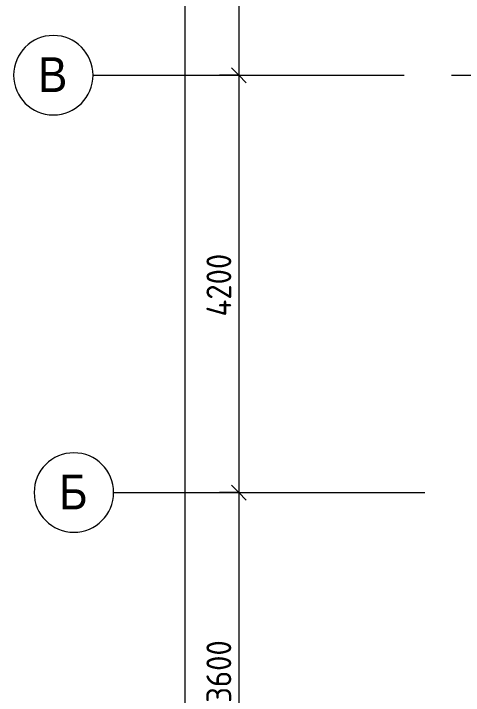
# Model space of a CAD drawing. Header units: millimetres. Extents: x -5714 to 188114, y -8553 to 29000.
# Drawn here: x -5502 to -973, y 1559 to 8420 of the extents above; entities that cross this region are included whole.
import ezdxf

# ---------------------------------------------------------------- set-up
doc = ezdxf.new("R2010")
doc.units = ezdxf.units.MM
doc.linetypes.add('Осевая', pattern=[3175, 635, -476.25, 1587.5, -476.25])
for name, color, linetype, lineweight in [('A-ANNO-DIMS', 7, 'Continuous', 9), ('A-ANNO-DIMS-100', 7, 'Continuous', 9), ('Оси', 7, 'Continuous', 9), ('Оси-1', 7, 'Continuous', 20), ('Оси-2', 7, 'Осевая', 9)]:
    doc.layers.add(name, color=color, linetype=linetype, lineweight=lineweight)
doc.styles.add('Arial', font='arial.ttf', dxfattribs={"width": 0.9, "height": 350})
doc.styles.add('ISOCPEUR', font='isocpeur.ttf', dxfattribs={"width": 0.9, "height": 250})
doc.dimstyles.new('ISO-2_5_0_9К_БОЛЬШОЙ_1', dxfattribs={"dimscale": 304.8, "dimtxt": 248.995294, "dimasz": 0.492126, "dimexe": 0.393701, "dimexo": 0.984252, "dimgap": 0, "dimtad": 1, "dimdec": 0, "dimrnd": 10, "dimzin": 0, "dimdsep": 46, "dimtxsty": 'ISOCPEUR', "dimblk1": 'OBLIQUE', "dimblk2": 'OBLIQUE', "dimsah": 1, "dimcen": 0.09, "dimdle": 0.393701, "dimazin": 0, "dimtfac": 1, "dimtdec": 4, "dimtix": 1, "dimtmove": 0, "dimatfit": 3, "dimfxl": 1, "dimtvp": 1, "dimtolj": 1, "dimtzin": 0, "dimarcsym": 2})
doc.dimstyles.new('ISO-2_5_0_9К_БОЛЬШОЙ_2', dxfattribs={"dimscale": 304.8, "dimtxt": 248.995294, "dimasz": 0.492126, "dimexe": 0.393701, "dimexo": 0.984252, "dimgap": 0, "dimtad": 1, "dimdec": 0, "dimrnd": 10, "dimzin": 0, "dimdsep": 46, "dimtxsty": 'ISOCPEUR', "dimblk1": 'OBLIQUE', "dimblk2": 'OBLIQUE', "dimsah": 1, "dimcen": 0.09, "dimdle": 0.393701, "dimazin": 0, "dimtfac": 1, "dimtdec": 4, "dimtix": 1, "dimtmove": 2, "dimatfit": 3, "dimfxl": 1, "dimtvp": 1, "dimtolj": 1, "dimtzin": 0, "dimarcsym": 2})

# ---------------------------------------------------------------- blocks, each defined once
blk = doc.blocks.new('Ось сетки - D8-29747960-План размещения напольных электротехнических лючков и розеток 3 этажа в осях 1-12')
at = {"layer": 'Оси-1'}
for start, end in [(360, 180), (180, 360)]:
    blk.add_arc((0, 0), 4, start, end, dxfattribs=at)
blk = doc.blocks.new('DIMBLOCK15-План размещения напольных электротехнических лючков и розеток 3 этажа в осях 1-12')
at = {"layer": 'A-ANNO-DIMS-100'}
for p, q in [((-3777.5, 27120), (-3777.5, -120)), ((-3971.4, 27000), (-3657.5, 27000)), ((-3777.5, 27000), (-3971.4, 27000)), ((-3971.4, 0), (-3657.5, 0)), ((-3777.5, 0), (-3971.4, 0))]:
    blk.add_line(p, q, dxfattribs=at)
at = {"layer": 'A-ANNO-DIMS-100', "lineweight": 20}
for p, q in [((-3777.5, 27000), (-3852.5, 27075)), ((-3777.5, 27000), (-3702.5, 26925)), ((-3777.5, 0), (-3852.5, 75)), ((-3777.5, 0), (-3702.5, -75))]:
    blk.add_line(p, q, dxfattribs=at)
at = {"layer": 'A-ANNO-DIMS-100', "color": 0, "insert": (-4104.1, 13832.4), "char_height": 250, "width": 948.097, "attachment_point": 1, "rotation": 90, "line_spacing_factor": 1.149209, "style": 'ISOCPEUR'}
blk.add_mtext('27000', dxfattribs=at)
blk = doc.blocks.new('_Oblique')
at = {"color": 0, "linetype": 'ByBlock', "lineweight": -2}
blk.add_line((-0.5, -0.5), (0.5, 0.5), dxfattribs=at)
blk = doc.blocks.new('DIMBLOCK25-План размещения напольных электротехнических лючков и розеток 3 этажа в осях 1-12')
at = {"layer": 'A-ANNO-DIMS-100', "lineweight": 20}
for p, q in [((-3233.7, 10500), (-3308.7, 10575)), ((-3233.7, 10500), (-3158.7, 10425)), ((-3233.7, 7800), (-3308.7, 7875)), ((-3233.7, 7800), (-3158.7, 7725))]:
    blk.add_line(p, q, dxfattribs=at)
at = {"layer": 'A-ANNO-DIMS-100'}
for p, q in [((-3130.7, 10500), (-3353.7, 10500)), ((-3233.7, 10500), (-3233.7, 7800)), ((-3233.7, 10500), (-3130.7, 10500)), ((-3427.7, 7800), (-3113.7, 7800)), ((-3233.7, 7800), (-3427.7, 7800))]:
    blk.add_line(p, q, dxfattribs=at)
at = {"layer": 'A-ANNO-DIMS-100', "color": 0, "insert": (-3560.3, 8834), "char_height": 250, "width": 758.478, "attachment_point": 1, "rotation": 90, "line_spacing_factor": 1.149209, "style": 'ISOCPEUR'}
blk.add_mtext('2700', dxfattribs=at)
blk = doc.blocks.new('DIMBLOCK26-План размещения напольных электротехнических лючков и розеток 3 этажа в осях 1-12')
at = {"layer": 'A-ANNO-DIMS-100', "lineweight": 20}
for p, q in [((-3233.7, 7800), (-3308.7, 7875)), ((-3233.7, 7800), (-3158.7, 7725)), ((-3233.7, 3600), (-3308.7, 3675)), ((-3233.7, 3600), (-3158.7, 3525))]:
    blk.add_line(p, q, dxfattribs=at)
at = {"layer": 'A-ANNO-DIMS-100'}
for p, q in [((-3427.7, 7800), (-3113.7, 7800)), ((-3233.7, 7800), (-3427.7, 7800)), ((-3233.7, 7800), (-3233.7, 3600)), ((-3427.7, 3600), (-3113.7, 3600)), ((-3233.7, 3600), (-3427.7, 3600))]:
    blk.add_line(p, q, dxfattribs=at)
at = {"layer": 'A-ANNO-DIMS-100', "color": 0, "insert": (-3560.3, 5372), "char_height": 250, "width": 787.208, "attachment_point": 1, "rotation": 90, "line_spacing_factor": 1.149209, "style": 'ISOCPEUR'}
blk.add_mtext('4200', dxfattribs=at)
blk = doc.blocks.new('DIMBLOCK27-План размещения напольных электротехнических лючков и розеток 3 этажа в осях 1-12')
at = {"layer": 'A-ANNO-DIMS-100', "lineweight": 20}
for p, q in [((-3233.7, 3600), (-3308.7, 3675)), ((-3233.7, 3600), (-3158.7, 3525)), ((-3233.7, 0), (-3308.7, 75)), ((-3233.7, 0), (-3158.7, -75))]:
    blk.add_line(p, q, dxfattribs=at)
at = {"layer": 'A-ANNO-DIMS-100'}
for p, q in [((-3427.7, 3600), (-3113.7, 3600)), ((-3233.7, 3600), (-3427.7, 3600)), ((-3233.7, 3600), (-3233.7, -120)), ((-3427.7, 0), (-3113.7, 0)), ((-3233.7, 0), (-3427.7, 0))]:
    blk.add_line(p, q, dxfattribs=at)
at = {"layer": 'A-ANNO-DIMS-100', "color": 0, "insert": (-3560.3, 1484), "char_height": 250, "width": 758.478, "attachment_point": 1, "rotation": 90, "line_spacing_factor": 1.149209, "style": 'ISOCPEUR'}
blk.add_mtext('3600', dxfattribs=at)

msp = doc.modelspace()

# ---------------------------------------------------------------- linework, layer by layer
at = {"layer": 'Оси'}
for p, q in [((-4702.5, 7800), (-2202.5, 7800)), ((-4495.5, 3600), (-1995.5, 3600))]:
    msp.add_line(p, q, dxfattribs=at)
at = {"layer": 'Оси-2'}
for p, q in [((-2202.5, 7800), (36260, 7800)), ((-1995.5, 3600), (36260, 3600))]:
    msp.add_line(p, q, dxfattribs=at)

# ---------------------------------------------------------------- block references
at = {"layer": 'Оси-1', "xscale": 99.99999999999993, "yscale": 99.99999999999993, "zscale": 99.99999999999993, "rotation": 269.9999999999994}
for p in [(-5102.5, 7800), (-4895.5, 3600)]:
    msp.add_blockref('Ось сетки - D8-29747960-План размещения напольных электротехнических лючков и розеток 3 этажа в осях 1-12', p, dxfattribs=at)

# ---------------------------------------------------------------- texts
at = {"layer": 'Оси', "char_height": 350, "attachment_point": 1, "style": 'Arial'}
for s, insert, width in [('\\fArial|b0|i0|c204|p34|;\\W.9;В', (-5255.2, 7981), 360.759), ('\\fArial|b0|i0|c204|p34|;\\W.9;Б', (-5045.1, 3781), 353.544)]:
    msp.add_mtext(s, dxfattribs=dict(at, insert=insert, width=width))

# ---------------------------------------------------------------- dimensions: what is measured, and where the dimension line sits
at = {"layer": 'A-ANNO-DIMS'}
dim = msp.add_linear_dim(base=(-3777.5, 0), p1=(-3671.4, 27000), p2=(-3671.4, 0), angle=90, dimstyle='ISO-2_5_0_9К_БОЛЬШОЙ_2', override={"dimpost": '<>', "dimfxl": 26999.999823}, dxfattribs=at)
dim.commit()
dim.dimension.update_dxf_attribs({"geometry": 'DIMBLOCK15-План размещения напольных электротехнических лючков и розеток 3 этажа в осях 1-12', "text_midpoint": (-3937.4, 14306.5), "dimtype": 160, "text_rotation": 90})
for base, p1, p2, override, picture, middle in [((-3233.7, 7800), (-2830.7, 10500), (-3127.7, 7800), {"dimpost": '<>', "dimfxl": 2716.280635}, 'DIMBLOCK25-План размещения напольных электротехнических лючков и розеток 3 этажа в осях 1-12', (-3358.7, 9150)), ((-3233.7, 3600), (-3127.7, 7800), (-3127.7, 3600), {"dimpost": '<>', "dimfxl": 4200}, 'DIMBLOCK26-План размещения напольных электротехнических лючков и розеток 3 этажа в осях 1-12', (-3358.7, 5700)), ((-3233.7, 0), (-3127.7, 3600), (-3127.7, 0), {"dimpost": '<>', "dimfxl": 3600}, 'DIMBLOCK27-План размещения напольных электротехнических лючков и розеток 3 этажа в осях 1-12', (-3358.7, 1800))]:
    dim = msp.add_linear_dim(base=base, p1=p1, p2=p2, angle=90, dimstyle='ISO-2_5_0_9К_БОЛЬШОЙ_1', override=override, dxfattribs=at)
    dim.commit()
    dim.dimension.update_dxf_attribs({"geometry": picture, "text_midpoint": middle})

doc.saveas('drawing.dxf')
